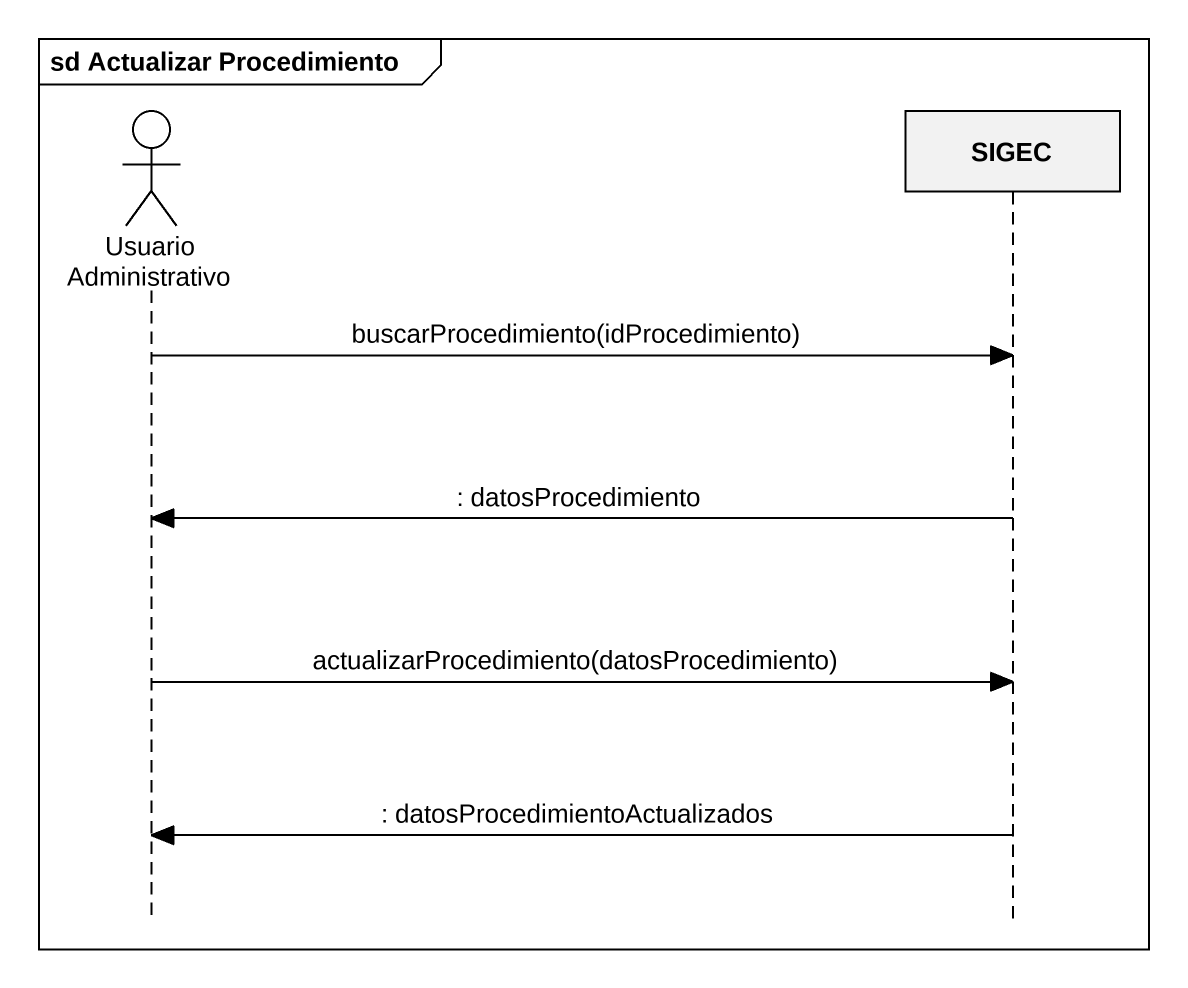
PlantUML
@startuml
mainframe sd Actualizar Procedimiento
hide footbox
actor "Usuario Administrativo" as Usuario_Administrativo
participant SIGEC

Usuario_Administrativo -> SIGEC : buscarProcedimiento(idProcedimiento)
SIGEC -> Usuario_Administrativo : : datosProcedimiento
Usuario_Administrativo -> SIGEC : actualizarProcedimiento(datosProcedimiento)
SIGEC -> Usuario_Administrativo : : datosProcedimientoActualizados
@enduml
